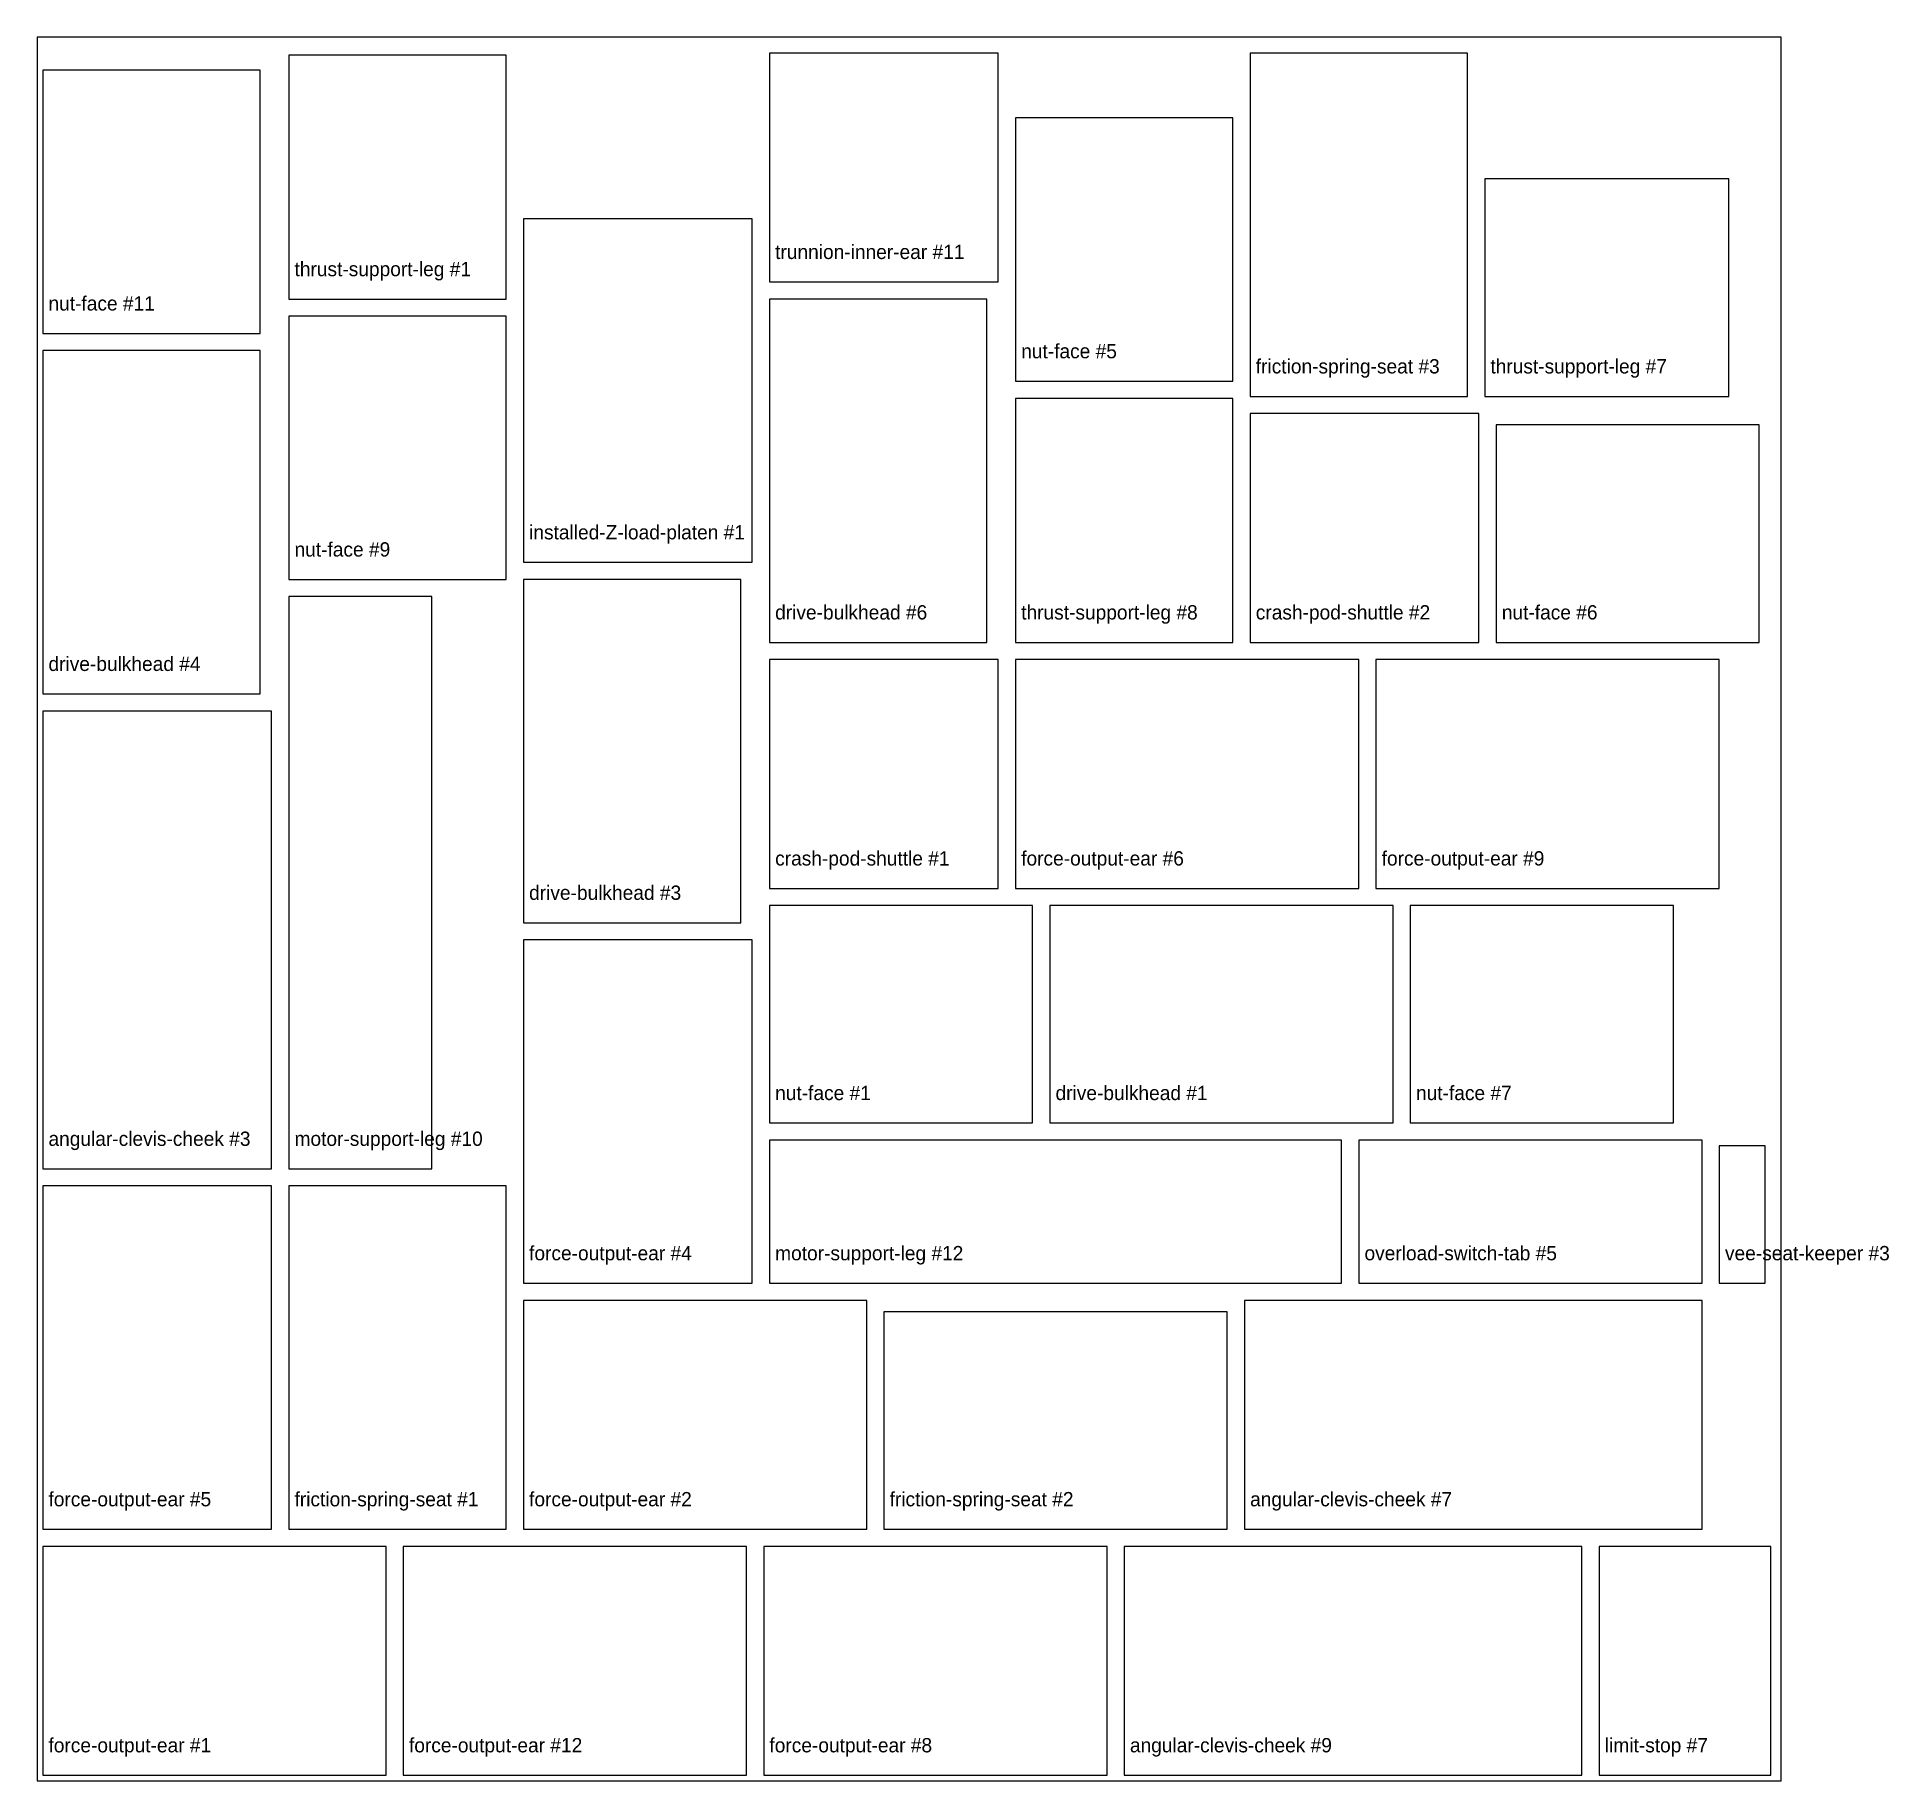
# Model space of a CAD drawing. Header units: millimetres. Extents: x 0 to 324, y 0 to 305.
import ezdxf

# ---------------------------------------------------------------- set-up
doc = ezdxf.new("R2010")
doc.units = ezdxf.units.MM

msp = doc.modelspace()

# ---------------------------------------------------------------- linework, layer by layer
for points in [[(0, 0), (304.8, 0), (304.8, 304.8), (0, 304.8)], [(44, 259), (82, 259), (82, 301.65), (44, 301.65)], [(128, 262), (168, 262), (168, 302), (128, 302)], [(212, 242), (250, 242), (250, 302), (212, 302)], [(1, 253), (39, 253), (39, 299), (1, 299)], [(171, 244.65), (209, 244.65), (209, 290.65), (171, 290.65)], [(253, 242), (295.65, 242), (295.65, 280), (253, 280)], [(85, 213), (125, 213), (125, 273), (85, 273)], [(128, 199), (166, 199), (166, 259), (128, 259)], [(44, 210), (82, 210), (82, 256), (44, 256)], [(1, 190), (39, 190), (39, 250), (1, 250)], [(171, 199), (209, 199), (209, 241.65), (171, 241.65)], [(212, 199), (252, 199), (252, 239), (212, 239)], [(255, 199), (301, 199), (301, 237), (255, 237)], [(85, 150), (123, 150), (123, 210), (85, 210)], [(44, 107), (69, 107), (69, 207), (44, 207)], [(128, 156), (168, 156), (168, 196), (128, 196)], [(171, 156), (231, 156), (231, 196), (171, 196)], [(234, 156), (294, 156), (294, 196), (234, 196)], [(1, 107), (41, 107), (41, 187), (1, 187)], [(128, 115), (174, 115), (174, 153), (128, 153)], [(177, 115), (237, 115), (237, 153), (177, 153)], [(240, 115), (286, 115), (286, 153), (240, 153)], [(85, 87), (125, 87), (125, 147), (85, 147)], [(128, 87), (228, 87), (228, 112), (128, 112)], [(231, 87), (291, 87), (291, 112), (231, 112)], [(294, 87), (302, 87), (302, 111), (294, 111)], [(1, 44), (41, 44), (41, 104), (1, 104)], [(44, 44), (82, 44), (82, 104), (44, 104)], [(85, 44), (145, 44), (145, 84), (85, 84)], [(148, 44), (208, 44), (208, 82), (148, 82)], [(211, 44), (291, 44), (291, 84), (211, 84)], [(1, 1), (61, 1), (61, 41), (1, 41)], [(64, 1), (124, 1), (124, 41), (64, 41)], [(127, 1), (187, 1), (187, 41), (127, 41)], [(190, 1), (270, 1), (270, 41), (190, 41)], [(273, 1), (303, 1), (303, 41), (273, 41)]]:
    msp.add_lwpolyline(points, close=True)

# ---------------------------------------------------------------- texts
for s, p in [('thrust-support-leg #1', (45, 263)), ('trunnion-inner-ear #11', (129, 266)), ('nut-face #11', (2, 257)), ('nut-face #5', (172, 248.65)), ('friction-spring-seat #3', (213, 246)), ('thrust-support-leg #7', (254, 246)), ('installed-Z-load-platen #1', (86, 217)), ('nut-face #9', (45, 214)), ('drive-bulkhead #6', (129, 203)), ('thrust-support-leg #8', (172, 203)), ('crash-pod-shuttle #2', (213, 203)), ('nut-face #6', (256, 203)), ('drive-bulkhead #4', (2, 194)), ('crash-pod-shuttle #1', (129, 160)), ('force-output-ear #6', (172, 160)), ('force-output-ear #9', (235, 160)), ('drive-bulkhead #3', (86, 154)), ('nut-face #1', (129, 119)), ('drive-bulkhead #1', (178, 119)), ('nut-face #7', (241, 119)), ('angular-clevis-cheek #3', (2, 111)), ('motor-support-leg #10', (45, 111)), ('force-output-ear #4', (86, 91)), ('motor-support-leg #12', (129, 91)), ('overload-switch-tab #5', (232, 91)), ('vee-seat-keeper #3', (295, 91)), ('force-output-ear #5', (2, 48)), ('friction-spring-seat #1', (45, 48)), ('force-output-ear #2', (86, 48)), ('friction-spring-seat #2', (149, 48)), ('angular-clevis-cheek #7', (212, 48)), ('force-output-ear #1', (2, 5)), ('force-output-ear #12', (65, 5)), ('force-output-ear #8', (128, 5)), ('angular-clevis-cheek #9', (191, 5)), ('limit-stop #7', (274, 5))]:
    msp.add_text(s, height=2.5).set_placement(p)

doc.saveas('drawing.dxf')
